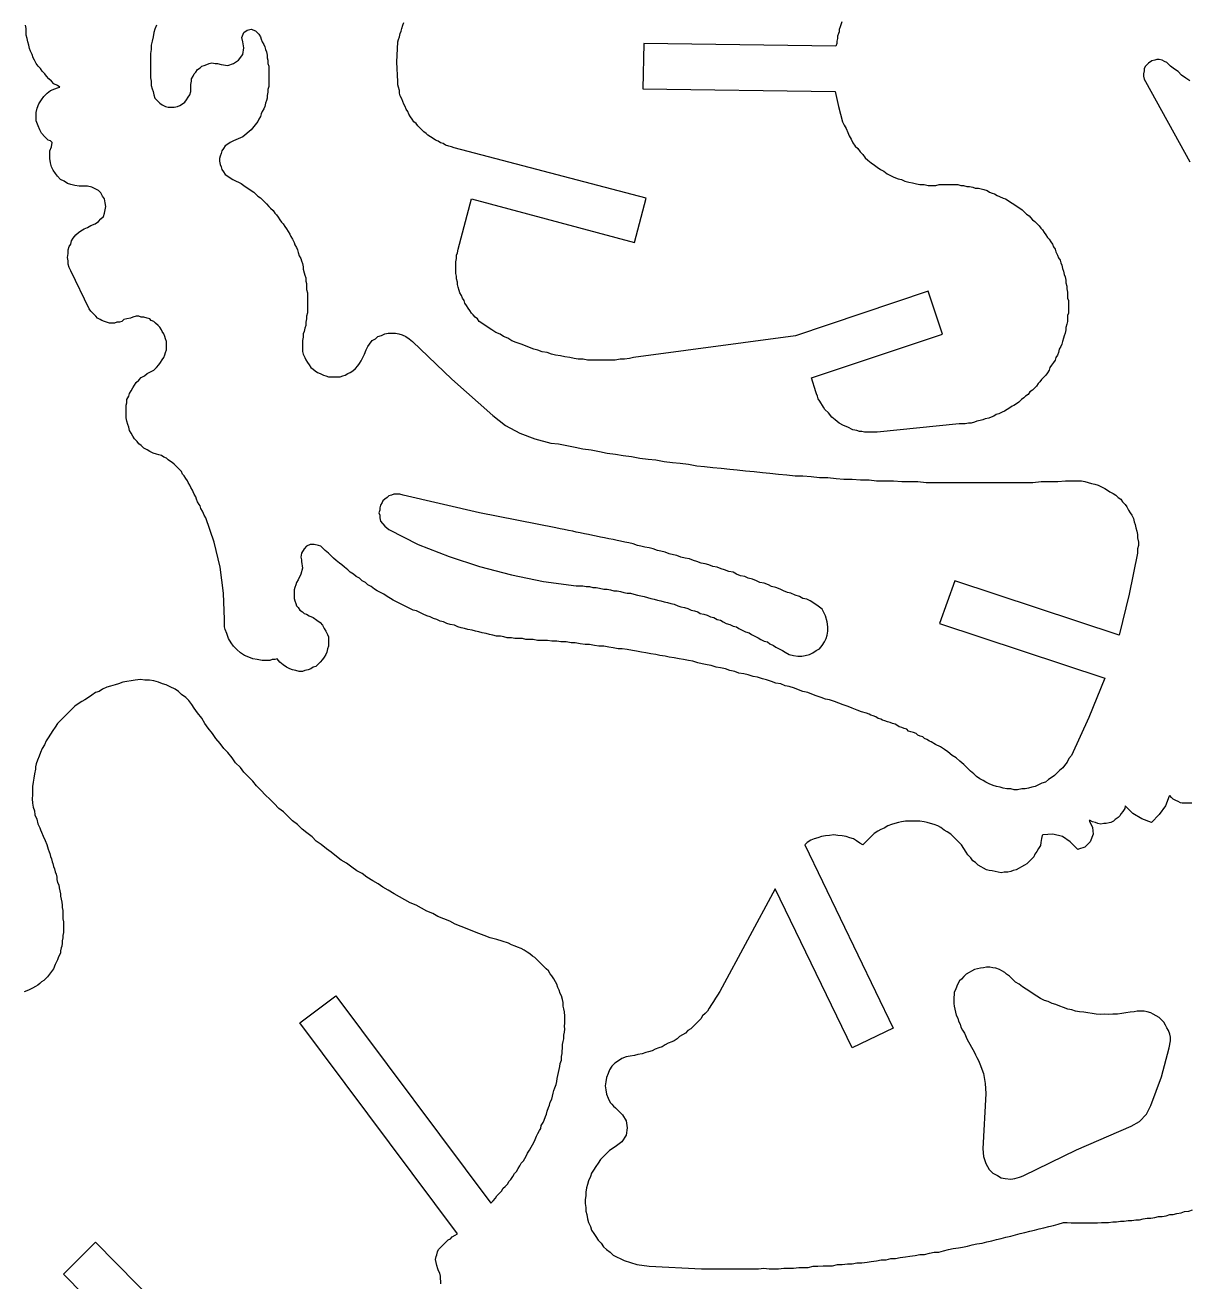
# Model space of a CAD drawing. Extents: x 6 to 899, y 6 to 466.
# Drawn here: x 548.3 to 703.6, y 134.2 to 302 of the extents above; entities that cross this region are included whole.
import ezdxf

# ---------------------------------------------------------------- set-up
doc = ezdxf.new("R2010")
doc.units = 0
doc.header["$MEASUREMENT"] = 0
doc.layers.add('DEFAULT_LAYER', color=1, linetype='Continuous')

msp = doc.modelspace()

# ---------------------------------------------------------------- linework, layer by layer
at = {"layer": 'DEFAULT_LAYER'}
for points in [[(565.81, 301.99), (565.59, 301.43), (565.48, 300.98), (565.37, 300.42), (565.25, 299.86), (565.14, 299.3), (565.14, 298.74), (565.03, 298.18), (565.03, 297.62), (565.03, 297.06), (565.03, 296.5), (565.03, 295.94), (565.03, 295.38), (565.03, 294.93), (565.14, 294.49), (565.14, 293.93), (565.25, 293.48), (565.37, 293.14), (565.48, 292.69), (565.59, 292.24), (565.93, 291.91), (566.26, 291.57), (566.6, 291.35), (567.05, 291.12), (567.38, 291.01), (567.83, 291.01), (568.17, 291.01), (568.62, 291.12), (568.95, 291.24), (569.29, 291.46), (569.62, 291.68), (569.85, 292.02), (570.07, 292.36), (570.3, 292.69), (570.41, 293.14), (570.41, 293.7), (570.41, 294.04), (570.52, 294.49), (570.52, 294.82), (570.74, 295.16), (570.86, 295.49), (571.08, 295.72), (571.3, 296.05), (571.64, 296.28), (571.86, 296.5), (572.2, 296.61), (572.54, 296.73), (572.87, 296.84), (573.21, 296.95), (573.66, 296.84), (573.99, 296.84), (574.44, 296.73), (575.34, 296.61), (576.12, 296.84), (576.79, 297.29), (577.35, 298.07), (577.47, 298.97), (577.35, 299.75), (577.24, 300.31), (577.47, 300.98), (577.91, 301.32), (578.47, 301.43), (579.03, 301.21), (579.48, 300.76), (579.71, 300.42), (579.82, 300.09), (579.93, 299.75), (580.15, 299.41), (580.27, 299.08), (580.38, 298.74), (580.49, 298.41), (580.6, 297.96), (580.6, 297.62), (580.71, 297.29), (580.71, 296.84), (580.83, 296.5), (580.83, 296.05), (580.83, 295.72), (580.83, 295.38), (580.83, 294.93), (580.83, 294.6), (580.83, 294.15), (580.83, 293.81), (580.71, 293.37), (580.71, 293.03), (580.6, 292.58), (580.6, 292.24), (580.49, 291.91), (580.38, 291.57), (580.27, 291.12), (580.15, 290.79), (579.93, 290.45), (579.82, 290.12), (579.71, 289.78), (579.48, 289.44), (579.37, 289.11), (578.47, 287.99), (577.35, 287.09), (576.12, 286.53), (575.67, 286.31), (575.34, 286.08), (575, 285.86), (574.78, 285.52), (574.55, 285.19), (574.44, 284.85), (574.33, 284.51), (574.22, 284.18), (574.22, 283.84), (574.33, 283.39), (574.44, 283.06), (574.55, 282.72), (574.78, 282.39), (575, 282.05), (575.34, 281.83), (575.67, 281.6), (576.01, 281.38), (576.46, 281.15), (576.79, 281.04), (577.13, 280.82), (577.47, 280.59), (577.8, 280.37), (578.14, 280.15), (578.47, 279.92), (578.81, 279.7), (579.03, 279.47), (579.37, 279.14), (579.71, 278.91), (579.93, 278.69), (580.27, 278.35), (580.49, 278.13), (580.83, 277.79), (581.05, 277.57), (581.39, 277.23), (581.61, 276.9), (581.84, 276.67), (582.06, 276.34), (582.28, 276), (582.51, 275.66), (582.73, 275.44), (582.96, 275.1), (583.18, 274.77), (583.4, 274.43), (583.63, 274.1), (583.74, 273.76), (583.96, 273.42), (584.19, 272.98), (584.3, 272.64), (584.52, 272.3), (584.64, 271.97), (584.75, 271.63), (584.86, 271.18), (585.08, 270.85), (585.2, 270.51), (585.31, 270.17), (585.42, 269.73), (585.42, 269.39), (585.53, 268.94), (585.64, 268.61), (585.76, 268.27), (585.76, 267.82), (585.87, 267.49), (585.87, 267.04), (585.87, 266.7), (585.98, 266.25), (585.98, 265.92), (585.98, 265.47), (585.98, 265.13), (585.98, 264.69), (585.98, 264.35), (585.98, 263.9), (585.98, 263.57), (585.87, 263.12), (585.87, 262.78), (585.76, 262.33), (585.76, 261.88), (585.64, 261.55), (585.53, 261.1), (585.42, 260.76), (585.42, 260.32), (585.31, 259.87), (585.31, 259.31), (585.31, 258.86), (585.31, 258.41), (585.42, 258.08), (585.64, 257.63), (585.76, 257.29), (585.98, 256.96), (586.2, 256.62), (586.43, 256.28), (586.76, 256.06), (586.99, 255.83), (587.32, 255.61), (587.66, 255.5), (588.11, 255.27), (588.45, 255.16), (588.78, 255.05), (589.12, 255.05), (589.57, 255.05), (589.9, 255.05), (590.35, 255.05), (590.69, 255.16), (591.02, 255.27), (591.36, 255.5), (591.69, 255.61), (592.03, 255.83), (592.37, 256.17), (592.7, 256.51), (592.93, 256.84), (593.15, 257.18), (593.37, 257.63), (593.6, 258.08), (593.82, 258.64), (594.05, 259.08), (594.27, 259.42), (594.61, 259.87), (595.05, 260.09), (595.39, 260.43), (595.84, 260.54), (596.29, 260.76), (596.74, 260.88), (597.18, 260.88), (597.74, 260.88), (598.19, 260.76), (598.64, 260.65), (599.09, 260.43), (599.54, 260.09), (599.98, 259.76), (605.25, 254.71), (610.74, 249.9), (612.42, 248.55), (614.32, 247.54), (616.34, 246.76), (618.47, 246.2), (619.48, 246.09), (620.6, 245.86), (621.72, 245.64), (622.73, 245.42), (623.85, 245.3), (624.97, 245.08), (625.98, 244.86), (627.1, 244.74), (628.1, 244.52), (629.22, 244.41), (630.34, 244.18), (631.47, 244.07), (632.47, 243.96), (633.59, 243.74), (634.71, 243.62), (635.72, 243.51), (636.84, 243.4), (637.96, 243.18), (638.97, 243.06), (640.09, 242.95), (641.21, 242.84), (642.33, 242.73), (643.34, 242.62), (644.46, 242.5), (645.58, 242.39), (646.7, 242.28), (647.71, 242.17), (648.83, 242.06), (649.95, 241.94), (651.07, 241.83), (652.08, 241.83), (653.2, 241.72), (654.32, 241.61), (655.44, 241.61), (656.56, 241.49), (657.57, 241.38), (658.69, 241.38), (659.81, 241.27), (660.93, 241.27), (661.94, 241.16), (663.06, 241.16), (664.18, 241.16), (665.3, 241.05), (666.42, 241.05), (667.43, 241.05), (668.55, 240.93), (669.67, 240.93), (670.79, 240.93), (671.8, 240.93), (672.92, 240.93), (674.04, 240.93), (675.16, 240.93), (676.28, 240.93), (677.29, 240.93), (678.41, 240.93), (679.53, 240.93), (680.65, 240.93), (681.77, 240.93), (682.78, 240.93), (683.9, 241.05), (685.02, 241.05), (686.14, 241.05), (687.14, 241.16), (688.26, 241.16), (688.82, 241.16), (689.27, 241.16), (689.72, 241.05), (690.17, 240.93), (690.62, 240.82), (691.07, 240.71), (691.51, 240.6), (691.96, 240.37), (692.41, 240.15), (692.75, 239.93), (693.08, 239.7), (693.53, 239.48), (693.87, 239.25), (694.2, 238.92), (694.54, 238.69), (694.76, 238.36), (695.1, 238.02), (695.32, 237.69), (695.55, 237.24), (695.77, 236.9), (695.99, 236.57), (696.22, 236.12), (696.33, 235.67), (696.44, 235.33), (696.56, 234.89), (696.67, 234.44), (696.78, 233.99), (696.78, 233.54), (696.89, 232.98), (696.89, 232.53), (696.78, 232.08), (696.78, 231.52), (695.66, 226.03), (694.31, 220.55), (672.36, 227.83), (670.34, 222.11), (692.41, 214.83), (690.28, 209.57), (687.93, 204.52), (687.93, 204.52), (687.59, 204.08), (687.37, 203.63), (687.03, 203.18), (686.81, 202.84), (686.36, 202.51), (686.02, 202.17), (685.69, 201.84), (685.24, 201.5), (684.9, 201.28), (684.46, 200.94), (684.01, 200.83), (683.56, 200.6), (683.11, 200.38), (682.66, 200.27), (682.22, 200.16), (681.77, 200.04), (681.32, 200.04), (680.76, 199.93), (680.31, 199.93), (679.86, 200.04), (679.3, 200.04), (678.85, 200.16), (678.41, 200.27), (677.96, 200.38), (677.51, 200.49), (676.95, 200.72), (676.5, 200.94), (676.17, 201.16), (675.72, 201.39), (675.27, 201.72), (674.93, 202.06), (674.48, 202.4), (674.04, 202.84), (673.59, 203.29), (673.03, 203.74), (672.58, 204.19), (672.02, 204.52), (671.46, 204.97), (671.01, 205.31), (670.45, 205.64), (669.78, 205.98), (669.22, 206.32), (669, 206.43), (668.66, 206.65), (668.32, 206.77), (668.1, 206.99), (667.76, 207.1), (667.43, 207.21), (667.2, 207.44), (666.87, 207.55), (666.53, 207.66), (666.19, 207.77), (665.97, 208), (665.63, 208.11), (665.3, 208.22), (664.96, 208.33), (664.63, 208.56), (664.4, 208.67), (664.07, 208.78), (663.73, 208.89), (663.39, 209.01), (663.06, 209.12), (662.72, 209.23), (662.5, 209.34), (662.16, 209.45), (661.83, 209.68), (661.49, 209.79), (661.15, 209.9), (660.93, 210.01), (660.59, 210.13), (659.92, 210.35), (659.36, 210.57), (658.69, 210.8), (658.13, 211.02), (657.46, 211.25), (656.9, 211.47), (656.34, 211.69), (655.66, 211.92), (655.1, 212.03), (654.54, 212.25), (653.87, 212.48), (653.31, 212.7), (652.75, 212.93), (652.08, 213.04), (651.52, 213.26), (650.96, 213.49), (650.29, 213.71), (649.73, 213.82), (649.17, 214.05), (648.49, 214.16), (647.93, 214.38), (647.26, 214.61), (646.7, 214.72), (646.03, 214.94), (645.47, 215.06), (644.8, 215.28), (644.24, 215.39), (643.56, 215.5), (643, 215.73), (642.33, 215.84), (641.77, 216.06), (641.1, 216.18), (640.54, 216.29), (639.87, 216.51), (639.31, 216.62), (638.64, 216.74), (638.07, 216.85), (637.4, 217.07), (636.84, 217.18), (636.17, 217.3), (635.61, 217.41), (634.94, 217.52), (634.27, 217.63), (633.71, 217.74), (633.03, 217.86), (632.47, 217.97), (631.8, 218.08), (631.13, 218.19), (630.57, 218.3), (629.9, 218.42), (629.34, 218.53), (628.66, 218.64), (627.99, 218.75), (627.43, 218.75), (626.76, 218.86), (626.2, 218.98), (625.53, 219.09), (624.86, 219.09), (624.3, 219.2), (623.62, 219.31), (623.06, 219.31), (622.39, 219.42), (621.72, 219.54), (621.16, 219.54), (620.49, 219.65), (619.81, 219.65), (619.25, 219.76), (618.58, 219.76), (618.02, 219.87), (617.35, 219.87), (616.68, 219.87), (616.12, 219.98), (615.56, 219.98), (615.11, 219.98), (614.66, 220.1), (614.1, 220.1), (613.65, 220.1), (613.2, 220.21), (612.64, 220.21), (612.2, 220.32), (611.75, 220.43), (611.19, 220.43), (610.74, 220.55), (610.29, 220.66), (609.84, 220.77), (609.28, 220.88), (608.83, 220.99), (608.39, 221.11), (607.94, 221.22), (607.38, 221.33), (606.93, 221.44), (606.48, 221.55), (606.03, 221.67), (605.59, 221.89), (605.03, 222), (604.58, 222.11), (604.13, 222.34), (603.68, 222.45), (603.23, 222.67), (602.79, 222.79), (602.34, 223.01), (601.89, 223.12), (601.44, 223.35), (600.99, 223.57), (600.54, 223.79), (600.1, 223.91), (599.65, 224.13), (599.2, 224.35), (598.75, 224.58), (598.3, 224.8), (597.86, 225.03), (597.41, 225.25), (597.07, 225.47), (596.62, 225.7), (596.18, 226.03), (595.73, 226.26), (595.28, 226.48), (594.94, 226.71), (594.49, 227.04), (594.05, 227.27), (593.71, 227.6), (593.26, 227.83), (592.93, 228.16), (592.48, 228.39), (592.14, 228.72), (591.69, 228.95), (591.36, 229.28), (590.91, 229.62), (590.57, 229.96), (590.24, 230.18), (589.79, 230.52), (589.45, 230.85), (589.12, 231.19), (588.78, 231.52), (588.33, 231.86), (588, 232.2), (587.77, 232.42), (587.44, 232.53), (586.88, 232.64), (586.32, 232.64), (585.87, 232.42), (585.53, 232.08), (585.2, 231.52), (585.08, 230.96), (585.2, 230.63), (585.2, 230.4), (585.31, 229.51), (585.08, 228.72), (584.75, 227.94), (584.52, 227.6), (584.41, 227.27), (584.3, 226.93), (584.19, 226.59), (584.19, 226.26), (584.19, 225.92), (584.19, 225.47), (584.3, 225.14), (584.41, 224.8), (584.52, 224.47), (584.75, 224.24), (584.97, 223.91), (585.31, 223.68), (585.53, 223.46), (585.87, 223.35), (586.2, 223.12), (586.76, 222.9), (587.21, 222.56), (587.66, 222.23), (588, 221.89), (588.22, 221.44), (588.45, 221.11), (588.67, 220.66), (588.78, 220.32), (588.78, 219.87), (588.78, 219.54), (588.78, 219.09), (588.67, 218.75), (588.56, 218.3), (588.45, 217.97), (588.22, 217.63), (588, 217.3), (587.66, 216.96), (587.44, 216.74), (587.1, 216.4), (586.76, 216.29), (586.43, 216.06), (586.09, 215.95), (585.64, 215.84), (585.31, 215.73), (584.86, 215.73), (584.41, 215.84), (583.96, 215.95), (583.63, 216.06), (583.18, 216.29), (582.73, 216.62), (582.28, 216.96), (581.95, 217.41), (581.61, 217.3), (581.28, 217.3), (580.94, 217.18), (580.6, 217.18), (579.93, 217.18), (579.26, 217.3), (578.7, 217.41), (578.14, 217.63), (577.58, 217.86), (577.02, 218.19), (576.57, 218.64), (576.12, 219.09), (575.79, 219.54), (575.45, 220.1), (575.23, 220.77), (575, 221.33), (574.89, 221.67), (574.89, 222), (574.89, 222.34), (574.89, 222.67), (574.78, 226.15), (574.33, 229.62), (573.54, 232.98), (572.42, 236.23), (572.2, 236.57), (572.09, 236.79), (571.98, 237.13), (571.75, 237.46), (571.64, 237.8), (571.53, 238.02), (571.3, 238.36), (571.19, 238.69), (571.08, 239.03), (570.86, 239.37), (570.74, 239.7), (570.63, 239.93), (570.41, 240.26), (570.3, 240.6), (570.07, 240.93), (569.96, 241.16), (569.74, 241.49), (569.51, 241.83), (569.29, 242.06), (569.18, 242.39), (568.95, 242.62), (568.73, 242.84), (568.5, 243.06), (568.17, 243.4), (567.94, 243.62), (567.72, 243.74), (567.38, 243.96), (567.16, 244.18), (566.82, 244.3), (566.49, 244.52), (566.15, 244.63), (565.81, 244.74), (565.37, 244.86), (564.92, 245.08), (564.58, 245.3), (564.13, 245.53), (563.8, 245.86), (563.46, 246.09), (563.24, 246.42), (562.9, 246.76), (562.68, 247.1), (562.45, 247.54), (562.23, 247.88), (562.12, 248.33), (562.01, 248.66), (561.89, 249.11), (561.78, 249.56), (561.78, 249.9), (561.78, 250.35), (561.78, 250.79), (561.78, 251.24), (561.89, 251.58), (561.89, 252.03), (562.12, 252.47), (562.23, 252.81), (562.45, 253.15), (562.68, 253.59), (562.9, 253.93), (563.13, 254.27), (563.46, 254.6), (563.8, 254.94), (564.25, 255.16), (564.58, 255.5), (565.03, 255.72), (565.48, 255.95), (565.81, 256.28), (566.15, 256.62), (566.37, 256.96), (566.6, 257.29), (566.82, 257.63), (566.94, 257.96), (567.05, 258.3), (567.16, 258.64), (567.16, 259.08), (567.16, 259.42), (567.16, 259.76), (567.05, 260.09), (566.94, 260.43), (566.82, 260.76), (566.6, 261.1), (566.49, 261.32), (566.26, 261.66), (566.04, 261.88), (565.7, 262.22), (565.48, 262.44), (565.14, 262.56), (564.92, 262.78), (564.58, 262.89), (564.13, 263), (563.8, 263), (563.46, 263.12), (563.13, 263.12), (562.68, 263), (562.34, 262.89), (561.89, 262.78), (561.45, 262.67), (561.22, 262.44), (560.89, 262.33), (560.55, 262.33), (560.21, 262.22), (559.88, 262.22), (559.54, 262.22), (558.87, 262.44), (558.53, 262.56), (558.31, 262.67), (557.97, 262.89), (557.75, 263.12), (557.52, 263.34), (557.3, 263.57), (557.08, 263.79), (556.85, 264.13), (554.39, 269.17), (554.16, 269.61), (554.05, 270.06), (554.05, 270.51), (553.94, 270.96), (554.05, 271.52), (554.05, 271.97), (554.16, 272.42), (554.39, 272.75), (554.5, 273.2), (554.72, 273.54), (555.06, 273.98), (555.4, 274.32), (555.73, 274.54), (556.18, 274.77), (556.63, 274.99), (557.08, 275.22), (557.64, 275.44), (558.08, 275.78), (558.42, 276.11), (558.76, 276.45), (558.87, 276.9), (558.98, 277.34), (559.09, 277.79), (558.98, 278.24), (558.87, 278.8), (558.64, 279.14), (558.42, 279.59), (558.08, 279.92), (557.64, 280.15), (557.19, 280.37), (556.63, 280.48), (556.07, 280.48), (555.51, 280.48), (554.95, 280.59), (554.39, 280.71), (553.94, 280.82), (553.49, 281.15), (553.04, 281.38), (552.6, 281.83), (552.37, 282.16), (552.03, 282.61), (551.81, 283.06), (551.7, 283.62), (551.59, 284.18), (551.59, 284.63), (551.59, 285.19), (551.81, 285.75), (551.92, 286.31), (551.7, 286.53), (551.36, 286.64), (551.14, 286.87), (550.91, 287.09), (550.47, 287.54), (550.24, 287.99), (550.02, 288.55), (549.79, 289.22), (549.79, 289.78), (549.79, 290.34), (549.91, 290.9), (550.13, 291.46), (550.47, 292.02), (550.8, 292.47), (551.25, 292.92), (551.7, 293.25), (552.26, 293.48), (552.6, 293.59), (552.93, 293.7), (552.6, 293.93), (552.15, 294.15), (551.81, 294.49), (551.47, 294.82), (551.14, 295.16), (550.91, 295.49), (550.58, 295.83), (550.35, 296.17), (550.02, 296.5), (549.79, 296.84), (549.57, 297.29), (549.35, 297.62), (549.23, 298.07), (549.01, 298.52), (548.9, 298.85), (548.79, 299.3), (548.67, 299.75), (548.56, 300.2), (548.45, 300.65), (548.45, 301.1), (548.45, 301.54), (548.34, 301.99)], [(657.3, 302.42), (657.07, 301.75), (656.96, 301.41), (656.96, 301.08), (656.85, 300.85), (656.74, 300.52), (656.74, 300.18), (656.62, 299.85), (656.62, 299.51), (656.51, 299.17), (630.86, 299.51), (630.74, 293.46), (656.4, 293.12), (656.85, 291.11), (657.41, 289.09), (657.63, 288.64), (657.86, 288.2), (658.08, 287.63), (658.3, 287.19), (658.53, 286.74), (658.75, 286.29), (659.09, 285.84), (659.42, 285.51), (659.76, 285.06), (660.1, 284.72), (660.43, 284.27), (660.77, 283.94), (661.22, 283.6), (661.66, 283.27), (662, 283.04), (662.45, 282.71), (662.9, 282.48), (663.35, 282.15), (663.79, 281.92), (664.24, 281.7), (664.8, 281.47), (665.25, 281.36), (665.7, 281.14), (666.26, 281.03), (666.71, 280.91), (667.27, 280.8), (667.71, 280.69), (668.27, 280.69), (668.83, 280.58), (669.28, 280.58), (669.84, 280.58), (670.29, 280.69), (670.74, 280.69), (671.19, 280.69), (671.52, 280.69), (671.97, 280.69), (672.42, 280.69), (672.76, 280.69), (673.2, 280.58), (673.54, 280.58), (673.99, 280.46), (674.32, 280.46), (674.77, 280.35), (675.11, 280.24), (675.56, 280.24), (675.89, 280.13), (676.23, 280.02), (676.68, 279.9), (677.01, 279.68), (677.35, 279.57), (677.69, 279.46), (678.02, 279.23), (678.36, 279.12), (678.81, 278.9), (679.14, 278.78), (679.48, 278.56), (679.81, 278.34), (680.04, 278.22), (680.37, 278), (680.71, 277.78), (681.05, 277.55), (681.38, 277.33), (681.61, 277.1), (681.94, 276.77), (682.28, 276.54), (682.5, 276.32), (682.73, 275.98), (683.06, 275.76), (683.29, 275.54), (683.62, 275.2), (683.85, 274.86), (684.07, 274.64), (684.3, 274.3), (684.52, 273.97), (684.74, 273.63), (684.97, 273.41), (685.19, 273.07), (685.42, 272.73), (685.53, 272.4), (685.75, 272.06), (685.86, 271.73), (686.09, 271.28), (686.2, 270.94), (686.42, 270.61), (686.54, 270.27), (686.65, 269.93), (686.76, 269.49), (686.87, 269.15), (686.98, 268.7), (687.1, 268.37), (687.21, 267.92), (687.21, 267.58), (687.32, 267.13), (687.32, 266.8), (687.43, 266.35), (687.43, 266.01), (687.43, 265.56), (687.54, 265.23), (687.54, 264.78), (687.54, 264.33), (687.54, 264), (687.54, 263.55), (687.43, 263.21), (687.43, 262.76), (687.43, 262.43), (687.32, 262.09), (687.21, 261.64), (687.21, 261.31), (687.1, 260.86), (686.98, 260.52), (686.87, 260.19), (686.76, 259.74), (686.65, 259.4), (686.54, 259.07), (686.31, 258.73), (686.2, 258.28), (686.09, 257.95), (685.86, 257.61), (685.75, 257.27), (685.53, 256.94), (685.3, 256.6), (685.08, 256.27), (684.97, 255.93), (684.74, 255.59), (684.52, 255.26), (684.3, 255.03), (683.96, 254.7), (683.73, 254.36), (683.51, 254.14), (683.29, 253.8), (682.95, 253.47), (682.73, 253.24), (682.39, 253.02), (682.17, 252.68), (681.83, 252.46), (681.61, 252.23), (681.27, 252.01), (680.93, 251.67), (680.6, 251.45), (680.26, 251.22), (680.04, 251.11), (679.7, 250.89), (679.37, 250.66), (679.03, 250.44), (678.69, 250.33), (678.25, 250.1), (677.91, 249.99), (677.57, 249.77), (677.24, 249.66), (676.9, 249.54), (676.45, 249.43), (676.12, 249.32), (675.78, 249.21), (675.33, 249.1), (675, 248.98), (674.55, 248.87), (674.21, 248.87), (673.76, 248.76), (673.43, 248.76), (672.98, 248.76), (672.98, 248.76), (662, 247.64), (661.66, 247.64), (661.33, 247.64), (660.99, 247.64), (660.66, 247.64), (660.32, 247.64), (659.98, 247.75), (659.65, 247.75), (659.31, 247.86), (658.75, 247.98), (658.08, 248.31), (657.52, 248.54), (656.96, 248.87), (656.4, 249.32), (655.95, 249.66), (655.5, 250.22), (655.05, 250.66), (654.83, 251), (654.72, 251.22), (654.49, 251.56), (654.38, 251.78), (654.16, 252.12), (654.05, 252.46), (653.93, 252.79), (653.82, 253.02), (653.26, 254.92), (670.74, 260.75), (668.83, 266.46), (651.13, 260.52), (629.51, 257.61), (628.95, 257.5), (628.28, 257.39), (627.72, 257.39), (627.05, 257.27), (626.49, 257.27), (625.81, 257.27), (625.25, 257.27), (624.58, 257.27), (624.02, 257.27), (623.35, 257.27), (622.79, 257.39), (622.12, 257.39), (621.56, 257.5), (621, 257.61), (620.33, 257.72), (619.77, 257.83), (619.09, 257.95), (618.53, 258.06), (617.97, 258.28), (617.3, 258.39), (616.74, 258.62), (616.18, 258.73), (615.62, 258.95), (615.06, 259.18), (614.5, 259.4), (613.83, 259.63), (613.27, 259.85), (612.71, 260.19), (612.15, 260.41), (611.7, 260.75), (611.14, 260.97), (610.58, 261.31), (610.24, 261.53), (609.91, 261.76), (609.57, 261.98), (609.23, 262.2), (608.9, 262.43), (608.67, 262.76), (608.34, 262.99), (608.11, 263.32), (607.89, 263.55), (607.67, 263.88), (607.44, 264.22), (607.22, 264.56), (606.99, 264.89), (606.88, 265.23), (606.66, 265.56), (606.55, 265.9), (606.32, 266.24), (606.21, 266.57), (606.1, 267.02), (605.99, 267.36), (605.99, 267.69), (605.87, 268.14), (605.87, 268.48), (605.76, 268.81), (605.76, 269.26), (605.76, 269.6), (605.76, 270.05), (605.76, 270.38), (605.87, 270.83), (605.87, 271.28), (605.99, 271.61), (606.1, 272.06), (607.89, 278.78), (629.62, 272.96), (631.19, 278.9), (605.54, 285.62), (605.2, 285.73), (604.86, 285.84), (604.42, 285.95), (604.08, 286.18), (603.74, 286.29), (603.41, 286.51), (603.07, 286.63), (602.74, 286.85), (602.4, 287.07), (602.06, 287.3), (601.84, 287.52), (601.5, 287.75), (601.28, 287.97), (600.94, 288.31), (600.72, 288.53), (600.5, 288.87), (600.16, 289.09), (599.94, 289.43), (599.71, 289.76), (599.49, 290.1), (599.38, 290.44), (599.15, 290.77), (599.04, 291.11), (598.82, 291.44), (598.7, 291.78), (598.59, 292.12), (598.37, 292.56), (598.26, 292.9), (598.26, 293.24), (598.14, 293.68), (598.03, 294.02), (598.03, 294.47), (597.92, 297.05), (598.03, 299.73), (598.14, 300.07), (598.26, 300.41), (598.37, 300.85), (598.48, 301.19), (598.59, 301.53), (598.7, 301.97), (598.82, 302.31)], [(703.76, 294.53), (703.21, 294.92), (702.65, 295.32), (702.18, 295.79), (701.7, 296.11), (701.15, 296.51), (700.67, 296.98), (700.35, 297.14), (700.04, 297.3), (699.64, 297.38), (699.32, 297.38), (699.09, 297.3), (698.69, 297.22), (698.21, 296.9), (697.82, 296.51), (697.66, 296.19), (697.66, 295.87), (697.58, 295.48), (697.58, 295.16), (697.66, 294.76), (697.82, 294.45), (697.82, 294.45), (703.76, 283.75)], [(603.8, 133.99), (603.8, 134.3), (603.72, 134.7), (603.72, 135.02), (603.64, 135.41), (603.48, 135.73), (603.4, 135.97), (603.24, 136.44), (603.16, 136.84), (603.08, 137.24), (603.16, 137.63), (603.24, 137.87), (603.32, 138.27), (603.48, 138.58), (603.72, 138.82), (603.96, 139.06), (604.19, 139.3), (604.43, 139.53), (604.75, 139.85), (605.06, 140.01), (605.3, 140.25), (605.7, 140.48), (606.02, 140.64), (584.94, 168.84), (589.78, 172.41), (610.45, 144.76), (610.77, 145.08), (611.09, 145.4), (611.24, 145.71), (611.56, 146.03), (611.88, 146.35), (612.12, 146.74), (612.35, 146.98), (612.67, 147.3), (612.91, 147.69), (613.14, 147.93), (613.38, 148.33), (613.62, 148.72), (613.86, 148.96), (614.1, 149.36), (614.33, 149.75), (614.49, 150.07), (614.81, 150.39), (614.97, 150.7), (615.2, 151.1), (615.36, 151.42), (615.6, 151.81), (615.84, 152.21), (616, 152.52), (616.23, 152.92), (616.39, 153.24), (616.55, 153.71), (616.71, 154.03), (616.95, 154.43), (617.11, 154.74), (617.18, 155.14), (617.42, 155.54), (617.58, 155.85), (617.74, 156.33), (617.9, 156.64), (617.98, 157.04), (618.14, 157.52), (618.29, 157.83), (618.37, 158.23), (618.61, 158.62), (618.69, 159.02), (618.77, 159.42), (618.85, 159.81), (619.01, 160.13), (619.17, 160.6), (619.24, 161), (619.32, 161.4), (619.4, 161.79), (619.48, 162.19), (619.56, 162.59), (619.64, 162.98), (619.72, 163.38), (619.88, 163.85), (619.88, 164.33), (619.96, 164.72), (619.96, 165.04), (620.04, 165.44), (620.04, 165.91), (620.12, 166.31), (620.2, 166.7), (620.2, 167.18), (620.27, 167.58), (620.35, 167.97), (620.27, 168.37), (620.35, 168.76), (620.35, 169.24), (620.35, 169.72), (620.27, 170.27), (620.2, 170.67), (620.12, 171.06), (620.12, 171.54), (620.04, 171.93), (619.88, 172.41), (619.72, 172.73), (619.56, 173.2), (619.4, 173.52), (619.24, 173.99), (619.09, 174.31), (618.85, 174.71), (618.61, 175.1), (618.37, 175.34), (618.14, 175.74), (617.82, 176.05), (617.58, 176.29), (617.26, 176.61), (616.95, 176.92), (616.63, 177.24), (616.31, 177.56), (616, 177.72), (615.68, 178.03), (615.28, 178.27), (614.89, 178.51), (614.49, 178.75), (614.02, 178.9), (613.7, 179.06), (613.22, 179.22), (612.83, 179.46), (611.96, 179.7), (611.24, 179.93), (610.37, 180.17), (609.58, 180.49), (608.87, 180.73), (608.07, 181.04), (607.28, 181.36), (606.49, 181.68), (605.7, 181.99), (604.99, 182.39), (604.19, 182.71), (603.4, 183.02), (602.69, 183.42), (601.9, 183.74), (601.18, 184.13), (600.47, 184.53), (599.68, 184.85), (598.96, 185.24), (598.25, 185.64), (597.54, 186.03), (596.75, 186.51), (596.03, 186.91), (595.4, 187.38), (594.69, 187.78), (593.89, 188.25), (593.26, 188.73), (592.55, 189.12), (591.91, 189.6), (591.2, 190.15), (590.49, 190.55), (589.85, 191.02), (589.14, 191.58), (588.51, 192.05), (587.8, 192.61), (587.16, 193.08), (586.61, 193.64), (585.89, 194.19), (585.26, 194.67), (584.63, 195.3), (583.99, 195.78), (583.44, 196.33), (582.8, 196.97), (582.17, 197.44), (581.54, 198.08), (580.98, 198.63), (580.35, 199.26), (579.79, 199.82), (579.16, 200.45), (578.69, 201.09), (578.13, 201.64), (577.5, 202.27), (577.02, 202.91), (576.39, 203.54), (575.91, 204.17), (575.36, 204.89), (574.8, 205.44), (574.33, 206.08), (573.77, 206.79), (573.3, 207.42), (572.74, 208.14), (572.27, 208.77), (571.87, 209.48), (571.32, 210.2), (570.84, 210.83), (570.53, 211.3), (570.13, 211.86), (569.73, 212.26), (569.18, 212.65), (568.78, 213.05), (568.31, 213.36), (567.67, 213.68), (567.12, 213.92), (566.64, 214.08), (566.09, 214.31), (565.46, 214.47), (564.9, 214.55), (564.27, 214.55), (563.71, 214.63), (563, 214.55), (562.45, 214.47), (561.89, 214.39), (561.34, 214.31), (560.78, 214.08), (560.31, 213.92), (559.67, 213.76), (559.2, 213.6), (558.64, 213.36), (558.17, 213.05), (557.69, 212.89), (557.22, 212.57), (556.74, 212.26), (556.27, 211.94), (555.87, 211.7), (555.39, 211.38), (554.92, 211.07), (554.52, 210.67), (554.13, 210.27), (553.73, 209.88), (553.34, 209.48), (553.02, 209.17), (552.62, 208.77), (552.31, 208.29), (551.99, 207.82), (551.67, 207.34), (551.35, 206.87), (551.12, 206.47), (550.88, 205.92), (550.56, 205.44), (550.33, 204.89), (550.17, 204.41), (549.93, 203.86), (549.77, 203.38), (549.69, 202.99), (549.69, 202.67), (549.53, 202.04), (549.45, 201.48), (549.37, 200.93), (549.3, 200.37), (549.3, 199.74), (549.3, 199.26), (549.22, 198.71), (549.3, 198.15), (549.37, 197.6), (549.53, 197.12), (549.61, 196.57), (549.85, 196.02), (550.01, 195.38), (550.25, 194.83), (550.33, 194.59), (550.48, 194.27), (550.72, 193.72), (550.96, 193.16), (551.2, 192.61), (551.35, 191.98), (551.51, 191.66), (551.59, 191.42), (551.67, 191.02), (551.83, 190.71), (551.91, 190.31), (551.99, 190.07), (552.07, 189.68), (552.23, 189.36), (552.31, 188.96), (552.46, 188.65), (552.54, 188.25), (552.54, 187.94), (552.62, 187.54), (552.78, 187.22), (552.86, 186.83), (552.94, 186.43), (553.02, 186.03), (553.02, 185.72), (553.1, 185.32), (553.18, 184.92), (553.26, 184.53), (553.26, 184.21), (553.34, 183.82), (553.34, 183.5), (553.34, 183.02), (553.34, 182.71), (553.41, 182.31), (553.41, 181.99), (553.41, 181.52), (553.41, 181.2), (553.41, 180.88), (553.34, 180.49), (553.34, 180.17), (553.26, 179.78), (553.26, 179.46), (553.18, 179.06), (553.1, 178.83), (553.02, 178.43), (553.02, 178.11), (552.86, 177.8), (552.7, 177.48), (552.62, 177.24), (552.31, 176.61), (552.07, 176.05), (551.67, 175.5), (551.28, 174.94), (550.8, 174.47), (550.48, 174.31), (550.25, 174.07), (550.01, 173.83), (549.69, 173.68), (549.3, 173.44), (548.74, 173.2), (548.19, 172.96)], [(704, 198.12), (703.36, 198.12), (702.73, 198.12), (702.49, 198.2), (702.18, 198.36), (701.86, 198.51), (701.54, 198.67), (701.3, 198.91), (701.07, 199.15), (700.99, 199.07), (700.51, 197.8), (699.64, 196.61), (698.61, 195.58), (697.34, 196.06), (696.15, 196.77), (695.13, 197.8), (695.05, 197.41), (694.81, 197.01), (694.57, 196.77), (694.41, 196.45), (694.17, 196.22), (693.78, 195.98), (693.54, 195.74), (693.22, 195.58), (692.99, 195.5), (692.59, 195.42), (692.27, 195.42), (691.88, 195.35), (691.48, 195.42), (691.16, 195.58), (690.77, 195.66), (690.45, 195.82), (690.29, 195.82), (690.37, 195.74), (690.77, 194.87), (690.85, 194), (690.45, 192.97), (689.74, 192.26), (688.87, 192.02), (688.79, 191.94), (687.76, 192.97), (686.73, 193.68), (685.46, 194), (684.11, 193.92), (684.03, 193.84), (683.96, 193.44), (683.88, 192.89), (683.8, 192.49), (683.56, 192.1), (683.32, 191.7), (683.08, 191.31), (682.93, 190.99), (682.61, 190.67), (682.29, 190.35), (681.97, 190.04), (681.66, 189.88), (681.26, 189.64), (680.95, 189.48), (680.55, 189.25), (680.15, 189.17), (679.84, 189.01), (679.44, 188.93), (678.96, 188.93), (678.57, 188.85), (678.17, 188.93), (677.78, 189.01), (677.38, 189.09), (676.98, 189.17), (676.59, 189.25), (676.19, 189.48), (675.88, 189.64), (675.48, 189.88), (675.16, 190.2), (674.77, 190.43), (674.53, 190.83), (674.13, 191.23), (673.89, 191.62), (673.58, 192.1), (673.26, 192.57), (672.94, 192.89), (672.55, 193.29), (672.15, 193.68), (671.83, 194), (671.36, 194.32), (670.96, 194.55), (670.49, 194.87), (670.09, 195.11), (669.62, 195.27), (669.14, 195.42), (668.67, 195.58), (668.27, 195.66), (667.72, 195.74), (667.24, 195.74), (666.76, 195.74), (666.29, 195.74), (665.81, 195.74), (665.26, 195.66), (664.86, 195.58), (664.39, 195.42), (663.91, 195.27), (663.44, 195.11), (662.96, 194.79), (662.49, 194.63), (662.09, 194.39), (661.62, 194.08), (661.22, 193.68), (660.82, 193.29), (660.51, 192.97), (660.11, 192.57), (659.71, 192.81), (659.24, 193.13), (658.84, 193.37), (658.37, 193.52), (657.89, 193.68), (657.34, 193.76), (656.78, 193.84), (656.23, 193.92), (655.67, 193.84), (655.12, 193.76), (654.57, 193.68), (654.09, 193.52), (653.61, 193.37), (653.14, 193.21), (652.66, 192.89), (652.35, 192.57), (664.15, 168.09), (658.68, 165.48), (648.39, 186.71), (641.02, 173.01), (640.7, 172.53), (640.46, 172.13), (640.15, 171.66), (639.91, 171.26), (639.59, 170.79), (639.36, 170.39), (639.04, 170.08), (638.72, 169.76), (638.48, 169.36), (638.09, 168.97), (637.77, 168.65), (637.45, 168.33), (637.14, 168.02), (636.74, 167.78), (636.42, 167.46), (636.03, 167.22), (635.63, 166.99), (635.32, 166.67), (634.92, 166.43), (634.6, 166.27), (634.13, 166.11), (633.73, 165.88), (633.34, 165.64), (632.86, 165.48), (632.38, 165.32), (631.99, 165.08), (631.51, 164.93), (631.12, 164.85), (630.64, 164.69), (630.09, 164.61), (629.61, 164.45), (629.06, 164.37), (628.5, 164.29), (627.95, 164.05), (627.47, 163.74), (627, 163.42), (626.6, 163.02), (626.28, 162.55), (626.13, 162.07), (625.89, 161.52), (625.81, 160.96), (625.73, 160.41), (625.81, 159.86), (625.89, 159.3), (626.13, 158.75), (626.36, 158.19), (626.6, 157.95), (626.84, 157.72), (627.08, 157.48), (627.31, 157.24), (628.03, 156.53), (628.5, 155.74), (628.66, 154.79), (628.5, 153.84), (627.95, 152.96), (627.24, 152.41), (626.76, 152.09), (626.28, 151.78), (625.81, 151.3), (625.49, 150.98), (625.1, 150.59), (624.78, 150.11), (624.46, 149.64), (624.15, 149.16), (623.91, 148.77), (623.75, 148.29), (623.51, 147.74), (623.35, 147.26), (623.2, 146.78), (623.12, 146.23), (623.12, 145.76), (623.04, 145.2), (623.04, 144.73), (623.12, 144.17), (623.12, 143.7), (623.27, 143.22), (623.35, 142.67), (623.51, 142.19), (623.75, 141.64), (623.91, 141.16), (624.22, 140.69), (624.46, 140.29), (624.78, 139.81), (625.18, 139.42), (625.49, 138.94), (625.89, 138.55), (626.36, 138.23), (626.76, 137.83), (628.27, 137.12), (629.93, 136.57), (631.59, 136.33), (638.56, 136.01), (645.53, 136.01), (646.17, 136.01), (646.88, 136.09), (647.59, 136.01), (648.23, 136.01), (648.86, 136.01), (649.57, 136.09), (650.21, 136.09), (650.84, 136.09), (651.56, 136.17), (652.19, 136.17), (652.82, 136.17), (653.46, 136.33), (654.09, 136.33), (654.8, 136.41), (655.44, 136.41), (656.07, 136.41), (656.7, 136.57), (657.34, 136.57), (658.05, 136.65), (658.68, 136.65), (659.32, 136.8), (659.95, 136.8), (660.67, 136.88), (661.22, 136.96), (661.93, 137.04), (662.57, 137.2), (663.2, 137.2), (663.83, 137.36), (664.47, 137.36), (665.1, 137.52), (665.81, 137.6), (666.37, 137.67), (667.08, 137.75), (667.72, 137.91), (668.35, 137.91), (668.98, 138.07), (669.62, 138.23), (670.25, 138.23), (670.88, 138.39), (671.52, 138.55), (672.15, 138.7), (672.86, 138.78), (673.42, 138.86), (674.05, 139.02), (674.69, 139.18), (675.32, 139.34), (676.03, 139.42), (676.67, 139.58), (677.3, 139.73), (677.93, 139.89), (678.57, 140.05), (679.2, 140.21), (679.84, 140.37), (680.47, 140.53), (681.1, 140.69), (681.74, 140.84), (682.37, 141), (683, 141.16), (683.64, 141.32), (684.27, 141.48), (684.91, 141.64), (685.54, 141.79), (686.17, 141.95), (686.89, 142.19), (687.36, 142.19), (687.92, 142.11), (688.39, 142.11), (688.87, 142.11), (689.34, 142.11), (689.98, 142.11), (690.45, 142.11), (690.93, 142.11), (691.4, 142.11), (691.96, 142.19), (692.43, 142.19), (692.91, 142.19), (693.46, 142.27), (693.94, 142.27), (694.49, 142.35), (694.97, 142.35), (695.52, 142.43), (696, 142.43), (696.55, 142.51), (697.03, 142.51), (697.5, 142.67), (698.06, 142.74), (698.53, 142.74), (699.09, 142.82), (699.56, 142.98), (700.04, 142.98), (700.59, 143.06), (701.07, 143.22), (701.54, 143.22), (702.02, 143.38), (702.57, 143.46), (703.05, 143.62), (703.6, 143.7), (704.08, 143.85)], [(572.98, 115.37), (553.41, 135.26), (557.69, 139.53), (577.26, 119.65)]]:
    msp.add_lwpolyline(points, dxfattribs=at)
for points in [[(649.73, 218.3), (650.29, 217.97), (650.85, 217.86), (651.41, 217.74), (651.97, 217.74), (652.41, 217.86), (652.98, 217.97), (653.42, 218.19), (653.87, 218.53), (654.32, 218.75), (654.66, 219.2), (654.99, 219.65), (655.22, 220.1), (655.33, 220.55), (655.44, 221.11), (655.44, 221.67), (655.33, 222.34), (655.1, 223.12), (654.66, 224.02), (653.98, 224.58), (653.09, 225.14), (652.64, 225.36), (652.08, 225.47), (651.63, 225.7), (651.07, 225.92), (650.51, 226.15), (650.06, 226.26), (649.5, 226.48), (649.05, 226.71), (648.49, 226.93), (647.93, 227.04), (647.49, 227.27), (646.93, 227.49), (646.37, 227.6), (645.92, 227.83), (645.36, 228.05), (644.8, 228.16), (644.35, 228.39), (643.79, 228.5), (643.23, 228.72), (642.78, 228.95), (642.22, 229.06), (641.66, 229.28), (641.21, 229.4), (640.65, 229.62), (640.09, 229.73), (639.53, 229.96), (639.08, 230.07), (638.52, 230.18), (637.96, 230.4), (637.51, 230.52), (636.95, 230.74), (636.39, 230.85), (635.83, 230.96), (635.27, 231.19), (634.83, 231.3), (634.27, 231.41), (633.71, 231.64), (633.15, 231.75), (632.7, 231.86), (632.14, 232.08), (631.58, 232.2), (631.02, 232.31), (630.46, 232.42), (630.01, 232.53), (629.45, 232.76), (628.89, 232.87), (628.33, 232.98), (627.77, 233.09), (627.32, 233.2), (626.76, 233.32), (626.2, 233.43), (625.64, 233.54), (625.08, 233.65), (624.52, 233.76), (624.07, 233.88), (623.51, 233.99), (622.95, 234.1), (622.39, 234.21), (621.83, 234.32), (621.38, 234.44), (620.82, 234.55), (620.26, 234.66), (619.7, 234.77), (619.14, 234.89), (608.95, 236.9), (598.75, 239.25), (598.3, 239.37), (597.97, 239.37), (597.52, 239.37), (597.18, 239.25), (596.85, 239.14), (596.62, 238.92), (596.29, 238.69), (596.06, 238.47), (595.95, 238.25), (595.73, 237.91), (595.62, 237.57), (595.62, 237.24), (595.5, 236.9), (595.62, 236.57), (595.62, 236.23), (595.73, 235.78), (596.29, 235.11), (596.85, 234.66), (600.77, 232.64), (604.91, 231.08), (608.95, 229.73), (613.2, 228.61), (617.46, 227.72), (621.83, 227.15), (622.28, 227.15), (622.73, 227.15), (623.17, 227.04), (623.62, 227.04), (624.07, 226.93), (624.52, 226.93), (624.97, 226.82), (625.53, 226.71), (625.98, 226.71), (626.42, 226.59), (626.87, 226.48), (627.32, 226.48), (627.77, 226.37), (628.22, 226.26), (628.66, 226.15), (629.11, 226.15), (629.56, 226.03), (630.01, 225.92), (630.46, 225.81), (630.9, 225.7), (631.35, 225.59), (631.8, 225.47), (632.25, 225.36), (632.7, 225.25), (633.15, 225.14), (633.59, 225.03), (634.04, 224.91), (634.49, 224.8), (634.94, 224.69), (635.39, 224.47), (635.83, 224.35), (636.28, 224.24), (636.73, 224.13), (637.18, 223.91), (637.63, 223.79), (638.07, 223.68), (638.41, 223.46), (638.86, 223.35), (639.31, 223.23), (639.76, 223.01), (640.2, 222.9), (640.65, 222.67), (641.1, 222.56), (641.44, 222.34), (641.88, 222.11), (642.33, 222), (642.78, 221.78), (643.23, 221.67), (643.56, 221.44), (644.01, 221.22), (644.46, 220.99), (644.91, 220.88), (645.24, 220.66), (645.69, 220.43), (646.14, 220.21), (646.48, 219.98), (646.93, 219.76), (647.37, 219.65), (647.71, 219.42), (648.16, 219.2), (648.49, 218.98), (648.94, 218.75), (649.39, 218.53), (649.73, 218.3)], [(696.31, 170.31), (695.76, 170.23), (695.2, 170.15), (694.65, 170.08), (694.1, 170), (693.46, 170), (692.91, 169.92), (692.35, 170), (691.8, 169.92), (691.24, 170), (690.69, 170.08), (690.13, 170.15), (689.58, 170.23), (689.03, 170.31), (688.47, 170.39), (688, 170.55), (687.44, 170.63), (686.89, 170.87), (686.41, 171.03), (685.86, 171.26), (685.38, 171.42), (684.83, 171.66), (684.35, 171.82), (683.8, 172.06), (683.32, 172.37), (682.85, 172.69), (682.37, 173.01), (681.9, 173.32), (681.42, 173.64), (680.95, 173.96), (680.47, 174.27), (680.07, 174.67), (679.68, 175.07), (679.28, 175.3), (679.04, 175.54), (678.65, 175.78), (678.33, 175.94), (677.86, 176.1), (677.46, 176.17), (677.06, 176.25), (676.59, 176.25), (676.19, 176.17), (675.8, 176.1), (675.4, 176.02), (675, 175.94), (674.61, 175.7), (674.29, 175.54), (673.89, 175.3), (673.58, 174.99), (673.26, 174.67), (673.02, 174.43), (672.79, 174.04), (672.63, 173.72), (672.47, 173.24), (672.31, 172.93), (672.31, 172.61), (672.23, 172.21), (672.23, 171.74), (672.23, 171.42), (672.31, 171.03), (672.39, 170.63), (672.47, 170.23), (672.55, 169.84), (672.79, 169.44), (672.86, 169.05), (673.1, 168.65), (673.18, 168.25), (673.42, 167.86), (673.66, 167.46), (673.82, 167.14), (673.97, 166.67), (674.21, 166.27), (674.37, 165.96), (674.61, 165.56), (674.77, 165.24), (675, 164.85), (675.16, 164.53), (675.32, 164.21), (675.48, 163.9), (675.64, 163.58), (675.72, 163.34), (676.19, 162.07), (676.43, 160.73), (676.51, 159.38), (676.11, 152.01), (676.19, 150.98), (676.51, 150.03), (676.98, 149.24), (677.22, 149), (677.46, 148.77), (678.09, 148.45), (678.57, 148.13), (679.12, 148.05), (679.84, 147.97), (680.39, 148.05), (681.02, 148.21), (681.26, 148.29), (681.58, 148.45), (688.63, 151.85), (695.92, 155.02), (697.03, 155.66), (697.98, 156.61), (698.53, 157.8), (699.96, 161.6), (700.99, 165.48), (701.15, 166.43), (701.15, 166.91), (701.07, 167.3), (700.91, 167.78), (700.67, 168.17), (700.51, 168.49), (700.27, 168.89), (699.96, 169.2), (699.64, 169.52), (699.24, 169.76), (698.85, 170), (698.53, 170.15), (698.06, 170.31), (697.66, 170.39), (697.18, 170.39), (696.71, 170.39), (696.31, 170.31)]]:
    msp.add_lwpolyline(points, close=True, dxfattribs=at)

doc.saveas('drawing.dxf')
